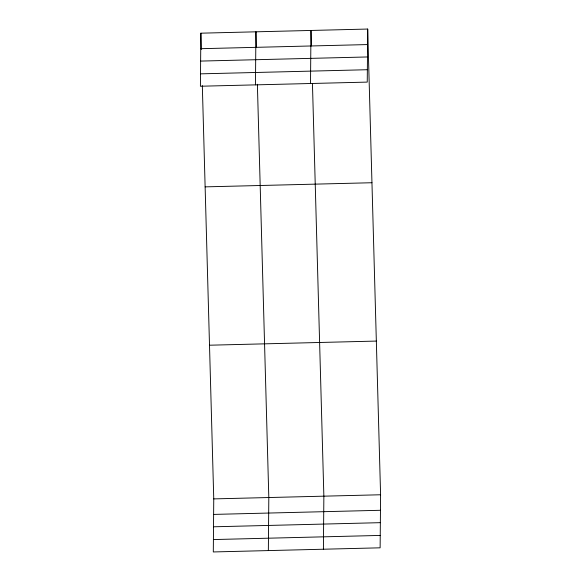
<?xml version="1.0" encoding="UTF-8"?>
<svg xmlns="http://www.w3.org/2000/svg" width="581" height="581" viewBox="0 0 581 581"><rect width="100%" height="100%" fill="white"/><g stroke="black" fill="none" stroke-linecap="round" stroke-linejoin="round"><path stroke-width="0.87" d="M200.873 33.182L200.409 86.235L367.243 82.103L367.7 29.05L200.873 33.182L201.324 49.458M202.326 85.618L213.757 498.897L213.3 551.95L380.127 547.818L380.591 494.765L367.7 29.05M255.466 84.877L255.93 31.817L256.352 47.184M268.349 550.585L268.814 497.532L257.376 84.252M310.515 83.511L310.98 30.452L311.409 45.826M323.406 549.227L323.864 496.167L312.455 83.795M200.743 48.702L367.57 44.57M200.634 61.085L367.461 56.96M200.518 73.852L367.352 69.72M205.129 186.864L371.956 182.732M209.509 345.208L376.335 341.076M213.757 498.897L380.591 494.765M213.626 514.41L380.453 510.285M213.517 526.8L380.344 522.668M213.401 539.56L380.235 535.428"/></g></svg>
